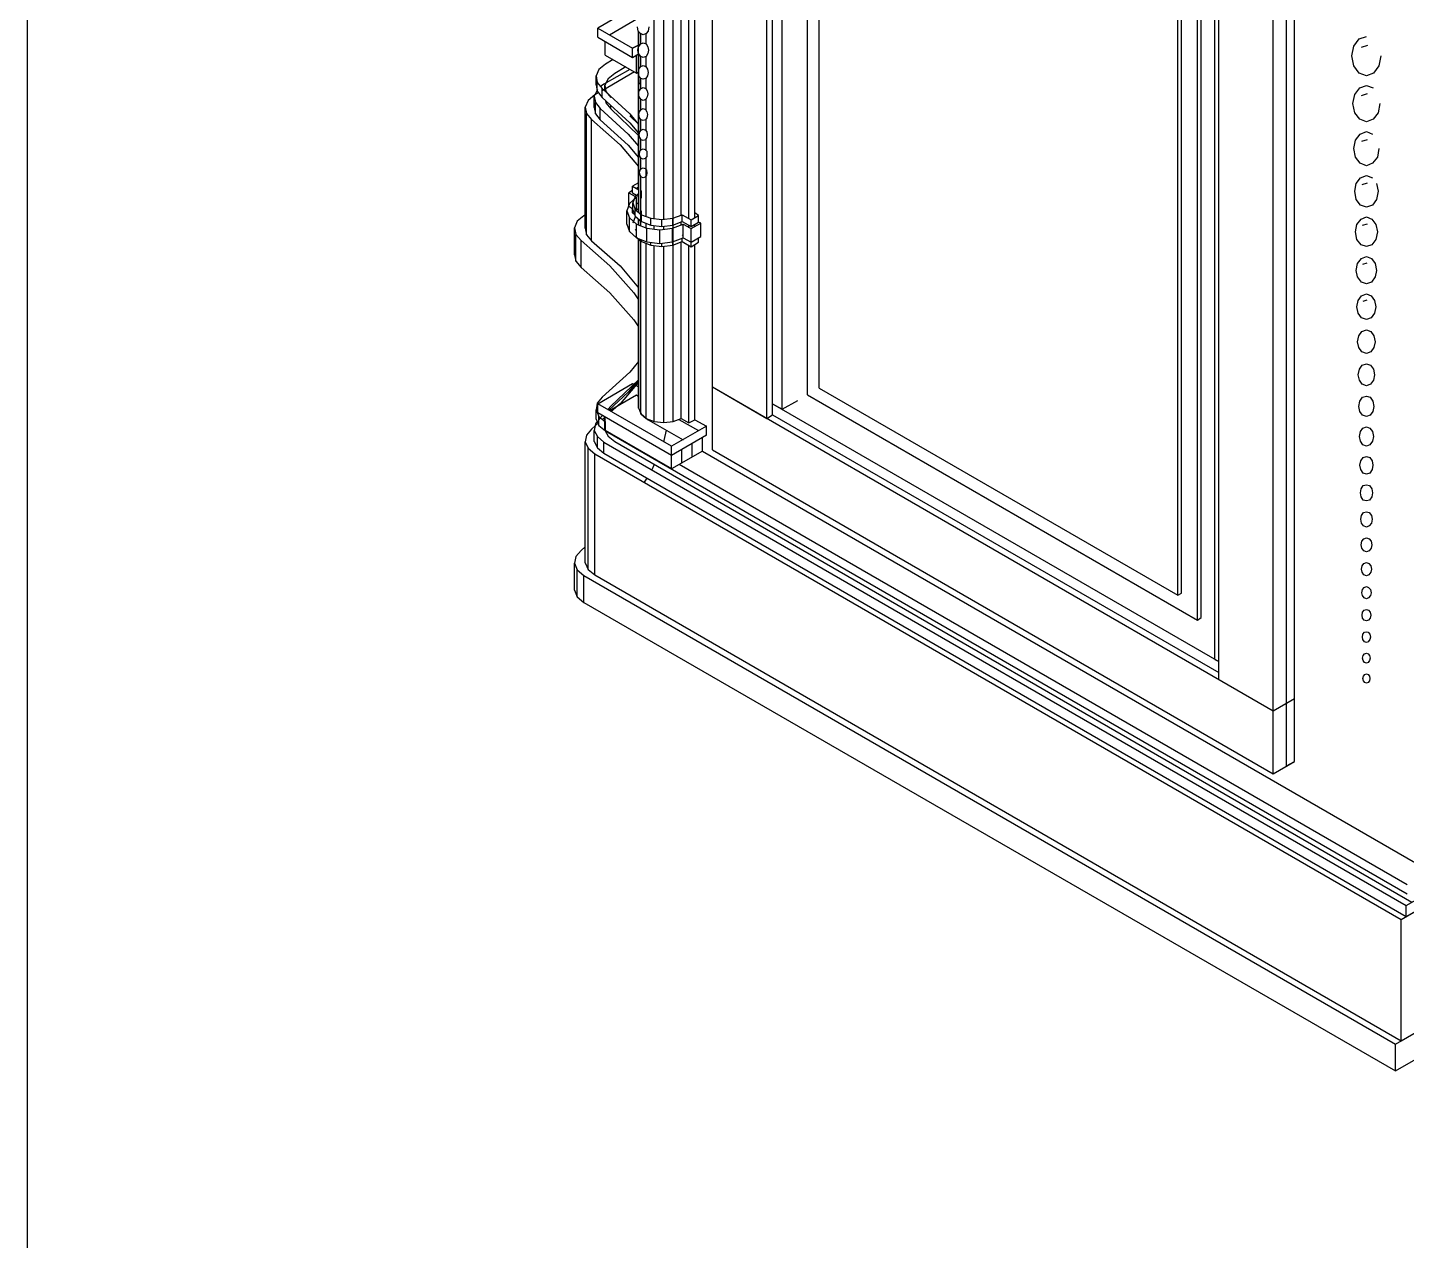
# Model space of a CAD drawing. Header units: inches. Extents: x 0.3 to 16.2, y 0.3 to 11.4.
# Drawn here: x 0.315 to 2.043, y 6.238 to 7.758 of the extents above; entities that cross this region are included whole.
import ezdxf

# ---------------------------------------------------------------- set-up
doc = ezdxf.new("R2010")
doc.units = ezdxf.units.IN
doc.header["$LTSCALE"] = 0.009843
doc.header["$MEASUREMENT"] = 0
doc.layers.add('GEOMETRY', color=7, linetype='Continuous')

msp = doc.modelspace()

# ---------------------------------------------------------------- linework, layer by layer
at = {"layer": 'GEOMETRY'}
for p, q in [((1.1732, 7.3075), (1.1732, 8.5898)), ((1.2413, 7.2681), (1.2413, 8.5504)), ((1.2484, 7.2862), (1.2484, 8.5406)), ((1.2606, 7.2795), (1.2606, 8.5335)), ((1.2925, 7.2976), (1.2925, 8.4902)), ((1.3071, 7.3059), (1.3071, 8.4535)), ((1.124, 7.2642), (1.124, 8.4236)), ((1.1004, 7.5181), (1.1004, 8.3843)), ((1.1122, 7.5173), (1.1122, 8.3835)), ((1.1343, 7.5228), (1.1343, 8.389)), ((1.1437, 7.5185), (1.1437, 8.3846)), ((1.1512, 7.5197), (1.1512, 8.3858)), ((1.8929, 6.8327), (1.8929, 8.2724)), ((1.7858, 7.0185), (1.7858, 8.2106)), ((1.8031, 6.9661), (1.8031, 8.2205)), ((1.8079, 6.9409), (1.8079, 8.2232)), ((1.7567, 7.0465), (1.7567, 8.1937)), ((1.7614, 7.0492), (1.7614, 8.1965)), ((1.7811, 7.0154), (1.7811, 8.2079)), ((1.876, 6.9016), (1.876, 8.1839)), ((1.9028, 6.8382), (1.9028, 8.0138)), ((1.9028, 6.9169), (1.9028, 8.0138)), ((1.0795, 7.7858), (1.0295, 7.7571)), ((1.0807, 7.7697), (1.0441, 7.7484)), ((1.0295, 7.7571), (1.0732, 7.7319)), ((1.0295, 7.7571), (1.0732, 7.7319)), ((1.0295, 7.7457), (1.0295, 7.7571)), ((1.0295, 7.7457), (1.0732, 7.7205)), ((1.0803, 7.7535), (1.0795, 7.7587)), ((1.0831, 7.7504), (1.0803, 7.7535)), ((1.0807, 7.5551), (1.0807, 7.7535)), ((1.0807, 7.7445), (1.0807, 7.7535)), ((1.0807, 7.6949), (1.0807, 7.7531)), ((1.0807, 7.5547), (1.0807, 7.7531)), ((1.0811, 7.7346), (1.0811, 7.7528)), ((1.0866, 7.7488), (1.0831, 7.7504)), ((1.0835, 7.7374), (1.0835, 7.75)), ((1.0902, 7.7504), (1.0866, 7.7488)), ((1.0929, 7.7535), (1.0902, 7.7504)), ((1.0902, 7.737), (1.0902, 7.7504)), ((1.0902, 7.737), (1.0902, 7.7504)), ((1.0937, 7.7587), (1.0929, 7.7535)), ((1.9772, 7.7346), (1.9839, 7.7437)), ((1.9839, 7.7437), (1.9929, 7.7469)), ((1.039, 7.7232), (1.039, 7.7402)), ((1.0807, 7.7358), (1.0732, 7.7319)), ((1.0732, 7.7319), (1.0807, 7.7358)), ((1.0732, 7.7319), (1.0807, 7.7358)), ((1.0732, 7.7205), (1.0732, 7.7319)), ((1.0799, 7.7295), (1.0807, 7.7339)), ((1.0807, 7.7252), (1.0799, 7.7295)), ((1.0807, 7.7339), (1.0835, 7.7374)), ((1.0835, 7.7217), (1.0807, 7.7252)), ((1.0835, 7.7374), (1.0866, 7.7386)), ((1.0866, 7.7386), (1.0902, 7.7374)), ((1.0902, 7.7374), (1.0925, 7.7339)), ((1.0925, 7.7252), (1.0902, 7.7217)), ((1.0925, 7.7339), (1.0933, 7.7295)), ((1.0933, 7.7295), (1.0925, 7.7252)), ((1.9748, 7.7224), (1.9772, 7.7346)), ((1.9866, 7.7335), (1.9949, 7.7358)), ((1.0394, 7.7122), (1.0311, 7.7055)), ((1.039, 7.7232), (1.078, 7.7008)), ((1.0488, 7.7177), (1.0394, 7.7122)), ((1.0646, 7.7087), (1.0508, 7.7004)), ((1.0732, 7.7205), (1.0807, 7.7248)), ((1.078, 7.7232), (1.0807, 7.7248)), ((1.078, 7.7232), (1.0807, 7.7248)), ((1.078, 7.7008), (1.078, 7.7232)), ((1.0811, 7.526), (1.0811, 7.7244)), ((1.0811, 7.7059), (1.0835, 7.7091)), ((1.0866, 7.7205), (1.0835, 7.7217)), ((1.0835, 7.7091), (1.0835, 7.7217)), ((1.0835, 7.7091), (1.0866, 7.7102)), ((1.0902, 7.7217), (1.0866, 7.7205)), ((1.0866, 7.7102), (1.0898, 7.7091)), ((1.0898, 7.7091), (1.0921, 7.7059)), ((1.0902, 7.7083), (1.0902, 7.722)), ((1.0902, 7.7083), (1.0902, 7.722)), ((1.9772, 7.7098), (1.9748, 7.7224)), ((1.9839, 7.7008), (1.9772, 7.7098)), ((2.0087, 7.7098), (2.002, 7.7008)), ((2.011, 7.7224), (2.0087, 7.7098)), ((1.0311, 7.7055), (1.0276, 7.6972)), ((1.0276, 7.6972), (1.0287, 7.689)), ((1.0276, 7.6972), (1.0287, 7.689)), ((1.0276, 7.6862), (1.0276, 7.6972)), ((1.0756, 7.7024), (1.035, 7.6787)), ((1.0697, 7.7055), (1.0374, 7.687)), ((1.0425, 7.6937), (1.0386, 7.6858)), ((1.0508, 7.7004), (1.0425, 7.6937)), ((1.078, 7.7008), (1.0803, 7.702)), ((1.0803, 7.7016), (1.0811, 7.7059)), ((1.0811, 7.6972), (1.0803, 7.7016)), ((1.0807, 7.6949), (1.0815, 7.687)), ((1.0835, 7.6941), (1.0811, 7.6972)), ((1.0866, 7.6933), (1.0835, 7.6941)), ((1.0835, 7.6815), (1.0835, 7.6941)), ((1.0898, 7.6941), (1.0866, 7.6933)), ((1.0921, 7.6972), (1.0898, 7.6941)), ((1.0902, 7.6807), (1.0902, 7.6949)), ((1.0902, 7.6807), (1.0902, 7.6949)), ((1.0921, 7.7059), (1.0929, 7.7016)), ((1.0929, 7.7016), (1.0921, 7.6972)), ((1.9929, 7.6976), (1.9839, 7.7008)), ((2.002, 7.7008), (1.9929, 7.6976)), ((1.026, 7.6736), (1.0177, 7.6665)), ((1.0291, 7.6803), (1.0252, 7.672)), ((1.0303, 7.676), (1.026, 7.6736)), ((1.0276, 7.6862), (1.0287, 7.678)), ((1.0287, 7.678), (1.0287, 7.689)), ((1.0287, 7.689), (1.035, 7.6815)), ((1.0287, 7.689), (1.035, 7.6815)), ((1.0287, 7.678), (1.035, 7.6701)), ((1.0374, 7.687), (1.0331, 7.6839)), ((1.035, 7.6815), (1.0697, 7.6496)), ((1.035, 7.6815), (1.0697, 7.6496)), ((1.035, 7.6701), (1.035, 7.6815)), ((1.0386, 7.6858), (1.0398, 7.6776)), ((1.0386, 7.6858), (1.0398, 7.6776)), ((1.0386, 7.678), (1.0386, 7.6858)), ((1.0398, 7.6776), (1.0461, 7.6701)), ((1.0398, 7.6776), (1.0461, 7.6701)), ((1.0807, 7.6748), (1.0815, 7.6787)), ((1.0815, 7.6709), (1.0807, 7.6748)), ((1.0815, 7.6787), (1.0839, 7.6815)), ((1.0839, 7.6815), (1.0866, 7.6827)), ((1.0866, 7.6827), (1.0898, 7.6815)), ((1.0898, 7.6815), (1.0917, 7.6787)), ((1.0917, 7.6787), (1.0925, 7.6748)), ((1.0925, 7.6748), (1.0917, 7.6709)), ((1.976, 7.6626), (1.9783, 7.674)), ((1.9783, 7.674), (1.9846, 7.6823)), ((1.9846, 7.6823), (1.9929, 7.6854)), ((1.987, 7.6728), (1.9945, 7.6752)), ((1.9929, 7.6854), (2.0016, 7.6823)), ((1.0177, 7.6665), (1.0138, 7.6583)), ((1.0138, 7.6583), (1.0154, 7.65)), ((1.0138, 7.6583), (1.0154, 7.65)), ((1.0138, 7.5067), (1.0138, 7.6583)), ((1.0252, 7.672), (1.0268, 7.6638)), ((1.0252, 7.672), (1.0268, 7.6638)), ((1.0252, 7.6579), (1.0252, 7.672)), ((1.0252, 7.6579), (1.0268, 7.6496)), ((1.0268, 7.6496), (1.0268, 7.6638)), ((1.0268, 7.6638), (1.0327, 7.6563)), ((1.0268, 7.6638), (1.0327, 7.6563)), ((1.0327, 7.6563), (1.0677, 7.6244)), ((1.0327, 7.6563), (1.0677, 7.6244)), ((1.0327, 7.6421), (1.0327, 7.6563)), ((1.035, 7.6701), (1.0697, 7.6386)), ((1.0394, 7.6661), (1.0398, 7.6634)), ((1.0398, 7.6634), (1.0461, 7.6559)), ((1.0461, 7.6559), (1.0461, 7.6602)), ((1.0461, 7.6559), (1.0807, 7.6228)), ((1.0839, 7.6677), (1.0815, 7.6709)), ((1.0835, 7.6547), (1.0835, 7.6681)), ((1.0866, 7.6665), (1.0839, 7.6677)), ((1.0839, 7.6551), (1.0866, 7.6563)), ((1.0898, 7.6677), (1.0866, 7.6665)), ((1.0866, 7.6563), (1.0894, 7.6551)), ((1.0917, 7.6709), (1.0898, 7.6677)), ((1.0902, 7.6539), (1.0902, 7.6689)), ((1.0902, 7.6539), (1.0902, 7.6689)), ((1.9783, 7.6512), (1.976, 7.6626)), ((2.0098, 7.6626), (2.0075, 7.6512)), ((1.0154, 7.498), (1.0154, 7.65)), ((1.0154, 7.65), (1.0217, 7.6425)), ((1.0154, 7.65), (1.0217, 7.6425)), ((1.0217, 7.6425), (1.0575, 7.611)), ((1.0217, 7.6425), (1.0575, 7.611)), ((1.0217, 7.4906), (1.0217, 7.6425)), ((1.0268, 7.6496), (1.0327, 7.6421)), ((1.0327, 7.6421), (1.0677, 7.6106)), ((1.0697, 7.6496), (1.0807, 7.6366)), ((1.0697, 7.6496), (1.0807, 7.6366)), ((1.0697, 7.6472), (1.0807, 7.637)), ((1.0697, 7.6472), (1.0807, 7.637)), ((1.0697, 7.6386), (1.0807, 7.6256)), ((1.0811, 7.6488), (1.0819, 7.6524)), ((1.0819, 7.6449), (1.0811, 7.6488)), ((1.0819, 7.6524), (1.0839, 7.6551)), ((1.0839, 7.6421), (1.0819, 7.6449)), ((1.0835, 7.6291), (1.0835, 7.6425)), ((1.0866, 7.6413), (1.0839, 7.6421)), ((1.0894, 7.6421), (1.0866, 7.6413)), ((1.0894, 7.6551), (1.0913, 7.6524)), ((1.0913, 7.6449), (1.0894, 7.6421)), ((1.0902, 7.6283), (1.0902, 7.6433)), ((1.0902, 7.6283), (1.0902, 7.6433)), ((1.0913, 7.6524), (1.0921, 7.6488)), ((1.0921, 7.6488), (1.0913, 7.6449)), ((1.9846, 7.6429), (1.9783, 7.6512)), ((1.9929, 7.6398), (1.9846, 7.6429)), ((2.0016, 7.6429), (1.9929, 7.6398)), ((2.0075, 7.6512), (2.0016, 7.6429)), ((1.0677, 7.6244), (1.0807, 7.6091)), ((1.0677, 7.6244), (1.0807, 7.6091)), ((1.0815, 7.6236), (1.0823, 7.6272)), ((1.0823, 7.6201), (1.0815, 7.6236)), ((1.0823, 7.6272), (1.0839, 7.6295)), ((1.0839, 7.6295), (1.0866, 7.6307)), ((1.0866, 7.6307), (1.0894, 7.6295)), ((1.0894, 7.6295), (1.0909, 7.6272)), ((1.0909, 7.6272), (1.0917, 7.6236)), ((1.0917, 7.6236), (1.0909, 7.6201)), ((1.9791, 7.6169), (1.985, 7.6244)), ((1.985, 7.6244), (1.9929, 7.6276)), ((1.9929, 7.6276), (2.0008, 7.6244)), ((1.0575, 7.611), (1.0807, 7.5839)), ((1.0575, 7.611), (1.0807, 7.5839)), ((1.0677, 7.6106), (1.0807, 7.5949)), ((1.0839, 7.6173), (1.0823, 7.6201)), ((1.0823, 7.6028), (1.0843, 7.6051)), ((1.0835, 7.6043), (1.0835, 7.6181)), ((1.0866, 7.6165), (1.0839, 7.6173)), ((1.0843, 7.6051), (1.0866, 7.6059)), ((1.0894, 7.6173), (1.0866, 7.6165)), ((1.0866, 7.6059), (1.089, 7.6051)), ((1.089, 7.6051), (1.0909, 7.6028)), ((1.0909, 7.6201), (1.0894, 7.6173)), ((1.0902, 7.6035), (1.0902, 7.6189)), ((1.0902, 7.6035), (1.0902, 7.6189)), ((1.9772, 7.6063), (1.9791, 7.6169)), ((1.9791, 7.5953), (1.9772, 7.6063)), ((1.9874, 7.6157), (1.9945, 7.6177)), ((2.0087, 7.6063), (2.0067, 7.5953)), ((1.0819, 7.5992), (1.0823, 7.6028)), ((1.0823, 7.5961), (1.0819, 7.5992)), ((1.0843, 7.5937), (1.0823, 7.5961)), ((1.0835, 7.5803), (1.0835, 7.5945)), ((1.0866, 7.5929), (1.0843, 7.5937)), ((1.089, 7.5937), (1.0866, 7.5929)), ((1.0909, 7.5961), (1.089, 7.5937)), ((1.0902, 7.5209), (1.0902, 7.5953)), ((1.0902, 7.5209), (1.0902, 7.5953)), ((1.0909, 7.6028), (1.0913, 7.5992)), ((1.0913, 7.5992), (1.0909, 7.5961)), ((1.985, 7.5878), (1.9791, 7.5953)), ((1.9929, 7.5846), (1.985, 7.5878)), ((2.0008, 7.5878), (1.9929, 7.5846)), ((2.0067, 7.5953), (2.0008, 7.5878)), ((1.0819, 7.576), (1.0827, 7.5791)), ((1.0827, 7.5728), (1.0819, 7.576)), ((1.0827, 7.5791), (1.0843, 7.5811)), ((1.0843, 7.5705), (1.0827, 7.5728)), ((1.0835, 7.5094), (1.0835, 7.5717)), ((1.0843, 7.5811), (1.0866, 7.5819)), ((1.0866, 7.5697), (1.0843, 7.5705)), ((1.0866, 7.5819), (1.089, 7.5811)), ((1.089, 7.5705), (1.0866, 7.5697)), ((1.089, 7.5811), (1.0906, 7.5791)), ((1.0906, 7.5728), (1.089, 7.5705)), ((1.0906, 7.5791), (1.0913, 7.576)), ((1.0913, 7.576), (1.0906, 7.5728)), ((1.9803, 7.5626), (1.9854, 7.5697)), ((1.9854, 7.5697), (1.9929, 7.5724)), ((1.9929, 7.5724), (2.0004, 7.5697)), ((1.0732, 7.5535), (1.0685, 7.5508)), ((1.0807, 7.5634), (1.0732, 7.5591)), ((1.0732, 7.5591), (1.0811, 7.5547)), ((1.0732, 7.5591), (1.0811, 7.5547)), ((1.0732, 7.5508), (1.0732, 7.5591)), ((1.0807, 7.5579), (1.078, 7.5563)), ((1.0835, 7.5531), (1.0843, 7.5528)), ((1.0835, 7.5531), (1.0843, 7.5528)), ((1.0843, 7.5528), (1.0835, 7.5524)), ((1.0843, 7.5445), (1.0843, 7.5528)), ((1.9783, 7.5528), (1.9803, 7.5626)), ((1.9803, 7.5425), (1.9783, 7.5528)), ((1.9878, 7.5614), (1.9945, 7.5634)), ((2.0055, 7.5626), (2.0075, 7.5528)), ((2.0075, 7.5528), (2.0055, 7.5425)), ((1.0693, 7.5374), (1.0661, 7.5283)), ((1.0685, 7.5508), (1.078, 7.5453)), ((1.0685, 7.5508), (1.078, 7.5453)), ((1.0685, 7.5339), (1.0685, 7.5508)), ((1.078, 7.5453), (1.0693, 7.5374)), ((1.0732, 7.5508), (1.0811, 7.5461)), ((1.0764, 7.5461), (1.0736, 7.5382)), ((1.0736, 7.5382), (1.0764, 7.5299)), ((1.0736, 7.5382), (1.0764, 7.5299)), ((1.0736, 7.5295), (1.0736, 7.5382)), ((1.0811, 7.5504), (1.0764, 7.5461)), ((1.078, 7.5283), (1.078, 7.5453)), ((1.0807, 7.5382), (1.078, 7.5366)), ((1.0807, 7.5295), (1.0807, 7.5465)), ((1.0807, 7.5295), (1.0807, 7.5465)), ((1.0835, 7.5449), (1.0843, 7.5445)), ((1.9854, 7.5354), (1.9803, 7.5425)), ((1.9929, 7.5327), (1.9854, 7.5354)), ((2.0004, 7.5354), (1.9929, 7.5327)), ((2.0055, 7.5425), (2.0004, 7.5354)), ((1.0122, 7.522), (1.0039, 7.5154)), ((1.0154, 7.524), (1.0122, 7.522)), ((1.0661, 7.5283), (1.0693, 7.5193)), ((1.0661, 7.5283), (1.0693, 7.5193)), ((1.0661, 7.5114), (1.0661, 7.5283)), ((1.0685, 7.5339), (1.0736, 7.5307)), ((1.0693, 7.5024), (1.0693, 7.5193)), ((1.0693, 7.5193), (1.078, 7.5114)), ((1.0693, 7.5193), (1.078, 7.5114)), ((1.0732, 7.5256), (1.0732, 7.5311)), ((1.0732, 7.5256), (1.0764, 7.5236)), ((1.0736, 7.5295), (1.0764, 7.5217)), ((1.0764, 7.5209), (1.0736, 7.5126)), ((1.0764, 7.5217), (1.0764, 7.5299)), ((1.0764, 7.5299), (1.0843, 7.5232)), ((1.0764, 7.5299), (1.0843, 7.5232)), ((1.0764, 7.5291), (1.078, 7.5283)), ((1.0764, 7.5217), (1.0843, 7.515)), ((1.0768, 7.5213), (1.0764, 7.5209)), ((1.078, 7.5311), (1.0811, 7.5291)), ((1.078, 7.5311), (1.0811, 7.5291)), ((1.0807, 7.5106), (1.0807, 7.5181)), ((1.0807, 7.5102), (1.0807, 7.5177)), ((1.0835, 7.528), (1.0843, 7.5276)), ((1.0835, 7.528), (1.0843, 7.5276)), ((1.0843, 7.5276), (1.0835, 7.5272)), ((1.0843, 7.5193), (1.0843, 7.5276)), ((1.0843, 7.515), (1.0843, 7.5232)), ((1.0843, 7.5232), (1.0961, 7.5189)), ((1.0843, 7.5232), (1.0961, 7.5189)), ((1.0961, 7.5102), (1.0961, 7.5189)), ((1.0961, 7.5189), (1.1098, 7.5173)), ((1.0961, 7.5189), (1.1098, 7.5173)), ((1.1098, 7.5173), (1.1236, 7.5189)), ((1.1098, 7.5173), (1.1236, 7.5189)), ((1.1236, 7.5189), (1.1354, 7.5232)), ((1.1236, 7.5189), (1.1354, 7.5232)), ((1.1236, 7.5102), (1.1236, 7.5189)), ((1.1354, 7.515), (1.1354, 7.5232)), ((1.1354, 7.5232), (1.1465, 7.5169)), ((1.1354, 7.5232), (1.1465, 7.5169)), ((1.1465, 7.5169), (1.1559, 7.5224)), ((1.1465, 7.5169), (1.1559, 7.5224)), ((1.1559, 7.5224), (1.1512, 7.5256)), ((1.1559, 7.5142), (1.1559, 7.5224)), ((1.9811, 7.511), (1.9862, 7.5177)), ((1.9862, 7.5177), (1.9929, 7.5205)), ((1.9929, 7.5205), (1.9996, 7.5177)), ((1.9996, 7.5177), (2.0047, 7.511)), ((1.0039, 7.5154), (1.0004, 7.5071)), ((1.0004, 7.5071), (1.002, 7.4984)), ((1.0004, 7.5071), (1.002, 7.4984)), ((1.0004, 7.4732), (1.0004, 7.5071)), ((1.0138, 7.5067), (1.0154, 7.498)), ((1.0661, 7.5114), (1.0693, 7.5024)), ((1.0693, 7.5024), (1.078, 7.4945)), ((1.0764, 7.5047), (1.078, 7.5031)), ((1.0764, 7.5047), (1.078, 7.5031)), ((1.078, 7.4945), (1.078, 7.5114)), ((1.078, 7.5114), (1.0913, 7.5063)), ((1.078, 7.5114), (1.0913, 7.5063)), ((1.0811, 7.5102), (1.0811, 7.5173)), ((1.0843, 7.515), (1.0961, 7.5102)), ((1.0902, 7.5067), (1.0902, 7.5126)), ((1.0902, 7.5067), (1.0902, 7.5126)), ((1.0913, 7.4894), (1.0913, 7.5063)), ((1.0913, 7.5063), (1.1075, 7.5043)), ((1.0913, 7.5063), (1.1075, 7.5043)), ((1.0961, 7.5102), (1.1098, 7.5087)), ((1.1004, 7.5051), (1.1004, 7.5098)), ((1.1075, 7.5043), (1.1232, 7.5063)), ((1.1075, 7.5043), (1.1232, 7.5063)), ((1.1075, 7.4874), (1.1075, 7.5043)), ((1.1098, 7.5087), (1.1098, 7.5173)), ((1.1098, 7.5087), (1.1236, 7.5102)), ((1.1122, 7.5051), (1.1122, 7.5091)), ((1.1232, 7.5063), (1.1366, 7.5114)), ((1.1232, 7.5063), (1.1366, 7.5114)), ((1.1232, 7.4894), (1.1232, 7.5063)), ((1.1236, 7.5102), (1.1354, 7.515)), ((1.1343, 7.5106), (1.1343, 7.5146)), ((1.1354, 7.515), (1.1465, 7.5087)), ((1.1366, 7.4945), (1.1366, 7.5114)), ((1.1366, 7.5114), (1.1465, 7.5059)), ((1.1366, 7.5114), (1.1465, 7.5059)), ((1.1437, 7.5071), (1.1437, 7.5098)), ((1.1465, 7.5087), (1.1465, 7.5169)), ((1.1465, 7.5087), (1.1559, 7.5142)), ((1.1465, 7.5059), (1.1587, 7.5126)), ((1.1465, 7.5059), (1.1587, 7.5126)), ((1.1465, 7.489), (1.1465, 7.5059)), ((1.1512, 7.5087), (1.1512, 7.5114)), ((1.1587, 7.5126), (1.1559, 7.5142)), ((1.1587, 7.4961), (1.1587, 7.5126)), ((1.9791, 7.502), (1.9811, 7.511)), ((1.9811, 7.4925), (1.9791, 7.502)), ((1.9882, 7.5102), (1.9945, 7.5118)), ((2.0047, 7.511), (2.0067, 7.502)), ((2.0067, 7.502), (2.0047, 7.4925)), ((1.002, 7.465), (1.002, 7.4984)), ((1.002, 7.4984), (1.0087, 7.4909)), ((1.002, 7.4984), (1.0087, 7.4909)), ((1.0087, 7.4909), (1.0449, 7.4594)), ((1.0087, 7.4909), (1.0449, 7.4594)), ((1.0087, 7.4571), (1.0087, 7.4909)), ((1.0154, 7.498), (1.0217, 7.4906)), ((1.0217, 7.4906), (1.0575, 7.4591)), ((1.0764, 7.4965), (1.0843, 7.4898)), ((1.078, 7.4945), (1.0913, 7.4894)), ((1.0807, 7.2992), (1.0807, 7.4929)), ((1.0807, 7.2811), (1.0807, 7.4925)), ((1.0811, 7.2807), (1.0811, 7.4921)), ((1.0835, 7.274), (1.0835, 7.4925)), ((1.0843, 7.4898), (1.0843, 7.4921)), ((1.0843, 7.4898), (1.0961, 7.485)), ((1.0902, 7.2681), (1.0902, 7.4874)), ((1.0902, 7.2933), (1.0902, 7.4874)), ((1.0913, 7.4894), (1.1075, 7.4874)), ((1.0961, 7.485), (1.0961, 7.489)), ((1.0961, 7.485), (1.1098, 7.4835)), ((1.1004, 7.2642), (1.1004, 7.4846)), ((1.1075, 7.4874), (1.1232, 7.4894)), ((1.1098, 7.4835), (1.1098, 7.4878)), ((1.1098, 7.4835), (1.1236, 7.485)), ((1.1122, 7.263), (1.1122, 7.4839)), ((1.1232, 7.4894), (1.1366, 7.4945)), ((1.1232, 7.4933), (1.1236, 7.4933)), ((1.1232, 7.4933), (1.1236, 7.4933)), ((1.1236, 7.485), (1.1236, 7.4933)), ((1.1236, 7.485), (1.1354, 7.4898)), ((1.1343, 7.2681), (1.1343, 7.489)), ((1.1354, 7.498), (1.1366, 7.4972)), ((1.1354, 7.498), (1.1366, 7.4972)), ((1.1354, 7.4898), (1.1354, 7.4941)), ((1.1354, 7.4898), (1.1465, 7.4831)), ((1.1366, 7.4945), (1.1465, 7.489)), ((1.1437, 7.2626), (1.1437, 7.4846)), ((1.1465, 7.489), (1.1587, 7.4961)), ((1.1465, 7.4831), (1.1465, 7.4917)), ((1.1465, 7.4831), (1.1559, 7.489)), ((1.1512, 7.2665), (1.1512, 7.4862)), ((1.1559, 7.489), (1.1559, 7.4945)), ((1.9862, 7.4858), (1.9811, 7.4925)), ((1.9929, 7.4835), (1.9862, 7.4858)), ((1.9996, 7.4858), (1.9929, 7.4835)), ((2.0047, 7.4925), (1.9996, 7.4858)), ((1.0004, 7.4732), (1.002, 7.465)), ((1.9819, 7.4622), (1.9866, 7.4685)), ((1.9866, 7.4685), (1.9929, 7.4709)), ((1.9929, 7.4709), (1.9992, 7.4685)), ((1.9992, 7.4685), (2.0039, 7.4622)), ((1.002, 7.465), (1.0087, 7.4571)), ((1.0087, 7.4571), (1.0449, 7.4256)), ((1.0449, 7.4594), (1.0748, 7.4256)), ((1.0449, 7.4594), (1.0748, 7.4256)), ((1.0575, 7.4591), (1.0807, 7.4319)), ((1.9803, 7.4535), (1.9819, 7.4622)), ((1.9819, 7.4453), (1.9803, 7.4535)), ((1.9886, 7.4614), (1.9941, 7.463)), ((2.0039, 7.4622), (2.0055, 7.4535)), ((2.0055, 7.4535), (2.0039, 7.4453)), ((1.9866, 7.439), (1.9819, 7.4453)), ((1.9929, 7.4366), (1.9866, 7.439)), ((1.9992, 7.439), (1.9929, 7.4366)), ((2.0039, 7.4453), (1.9992, 7.439)), ((2.0366, 6.6402), (3.4165, 7.4366)), ((2.0366, 6.6402), (3.4165, 7.4366)), ((2.0429, 6.6575), (3.4043, 7.4437)), ((2.0429, 6.6575), (3.4043, 7.4437)), ((2.0429, 6.6437), (3.4165, 7.4366)), ((1.0449, 7.4256), (1.0748, 7.3917)), ((1.0748, 7.4256), (1.0807, 7.4165)), ((1.0748, 7.4256), (1.0807, 7.4165)), ((1.9811, 7.4079), (1.9827, 7.4157)), ((1.9827, 7.4157), (1.987, 7.4217)), ((1.987, 7.4217), (1.9929, 7.424)), ((1.989, 7.415), (1.9941, 7.4165)), ((1.9929, 7.424), (1.9988, 7.4217)), ((1.9988, 7.4217), (2.0031, 7.4157)), ((2.0031, 7.4157), (2.0047, 7.4079)), ((1.9827, 7.4), (1.9811, 7.4079)), ((1.987, 7.3941), (1.9827, 7.4)), ((2.0031, 7.4), (1.9988, 7.3941)), ((2.0047, 7.4079), (2.0031, 7.4)), ((1.0748, 7.3917), (1.0807, 7.3827)), ((1.9929, 7.3921), (1.987, 7.3941)), ((1.9988, 7.3941), (1.9929, 7.3921)), ((1.9819, 7.3642), (1.9835, 7.3717)), ((1.9835, 7.3571), (1.9819, 7.3642)), ((1.9835, 7.3717), (1.9874, 7.3772)), ((1.9874, 7.3772), (1.9929, 7.3791)), ((1.9929, 7.3791), (1.9984, 7.3772)), ((1.9984, 7.3772), (2.0024, 7.3717)), ((2.0024, 7.3717), (2.0039, 7.3642)), ((2.0039, 7.3642), (2.0024, 7.3571)), ((1.9874, 7.3516), (1.9835, 7.3571)), ((1.9929, 7.3496), (1.9874, 7.3516)), ((1.9984, 7.3516), (1.9929, 7.3496)), ((2.0024, 7.3571), (1.9984, 7.3516)), ((2.0295, 6.4839), (3.548, 7.3606)), ((2.0295, 6.4839), (3.548, 7.3606)), ((2.0366, 6.4882), (3.548, 7.3606)), ((1.0807, 7.3394), (1.0697, 7.326)), ((1.9827, 7.3228), (1.9843, 7.3299)), ((1.9843, 7.3299), (1.9878, 7.3346)), ((1.9878, 7.3346), (1.9929, 7.3366)), ((1.9929, 7.3366), (1.998, 7.3346)), ((1.998, 7.3346), (2.002, 7.3299)), ((2.002, 7.3299), (2.0031, 7.3228)), ((2.0295, 6.4504), (3.5772, 7.3437)), ((1.0295, 7.2862), (1.0732, 7.3118)), ((1.0697, 7.326), (1.035, 7.2945)), ((1.0807, 7.3165), (1.0461, 7.2835)), ((1.0807, 7.3134), (1.0575, 7.2862)), ((1.0807, 7.3161), (1.0677, 7.3008)), ((1.0732, 7.3118), (1.0807, 7.3075)), ((1.9843, 7.3161), (1.9827, 7.3228)), ((1.9878, 7.311), (1.9843, 7.3161)), ((1.9929, 7.3091), (1.9878, 7.311)), ((1.998, 7.311), (1.9929, 7.3091)), ((2.002, 7.3161), (1.998, 7.311)), ((2.0031, 7.3228), (2.002, 7.3161)), ((1.035, 7.2945), (1.0287, 7.287)), ((1.0677, 7.3008), (1.0433, 7.2783)), ((1.0441, 7.278), (1.078, 7.2976)), ((1.078, 7.2976), (1.0811, 7.2957)), ((1.0807, 7.2992), (1.0811, 7.2988)), ((1.1732, 7.3075), (1.876, 6.9016)), ((1.1732, 7.3075), (1.876, 6.9016)), ((1.1732, 7.3075), (1.2413, 7.2681)), ((1.1732, 7.2287), (1.1732, 7.3075)), ((1.2925, 7.2976), (1.7811, 7.0154)), ((1.3071, 7.3059), (1.7567, 7.0465)), ((1.9846, 7.2898), (1.9882, 7.2945)), ((1.9882, 7.2945), (1.9929, 7.2961)), ((1.9929, 7.2961), (1.9976, 7.2945)), ((1.9976, 7.2945), (2.0012, 7.2898)), ((1.0287, 7.287), (1.0276, 7.2787)), ((1.0276, 7.2787), (1.0311, 7.2705)), ((1.0276, 7.2787), (1.0311, 7.2705)), ((1.0276, 7.2673), (1.0276, 7.2787)), ((1.122, 7.2331), (1.0295, 7.2862)), ((1.122, 7.2331), (1.0295, 7.2862)), ((1.0295, 7.2752), (1.0295, 7.2862)), ((1.0461, 7.2835), (1.0421, 7.2791)), ((1.0575, 7.2862), (1.0465, 7.2768)), ((1.0807, 7.2811), (1.0846, 7.2732)), ((1.0811, 7.2807), (1.0835, 7.274)), ((1.2484, 7.2862), (1.8079, 6.9634)), ((1.2484, 7.2862), (1.8079, 6.9634)), ((1.2484, 7.2862), (1.2606, 7.2795)), ((1.2484, 7.2724), (1.2484, 7.2862)), ((1.2606, 7.2795), (1.2803, 7.2906)), ((1.9835, 7.2831), (1.9846, 7.2898)), ((1.9846, 7.2768), (1.9835, 7.2831)), ((1.9882, 7.272), (1.9846, 7.2768)), ((2.0012, 7.2768), (1.9976, 7.272)), ((2.0012, 7.2898), (2.0024, 7.2831)), ((2.0024, 7.2831), (2.0012, 7.2768)), ((1.0311, 7.263), (1.0217, 7.2547)), ((1.0268, 7.2614), (1.0252, 7.2531)), ((1.0287, 7.2642), (1.0268, 7.2614)), ((1.0276, 7.2673), (1.0311, 7.2594)), ((1.122, 7.2217), (1.0295, 7.2752)), ((1.0311, 7.2594), (1.0311, 7.2705)), ((1.0311, 7.2705), (1.0394, 7.2638)), ((1.0311, 7.2705), (1.0394, 7.2638)), ((1.0327, 7.2689), (1.0311, 7.2669)), ((1.0311, 7.2594), (1.0394, 7.2524)), ((1.0354, 7.2717), (1.0327, 7.2689)), ((1.0386, 7.2697), (1.0354, 7.2669)), ((1.039, 7.2697), (1.0386, 7.2677)), ((1.0386, 7.2677), (1.039, 7.2669)), ((1.0386, 7.2677), (1.039, 7.2669)), ((1.0386, 7.2535), (1.0386, 7.2677)), ((1.039, 7.2528), (1.039, 7.2697)), ((1.0394, 7.2524), (1.0394, 7.2638)), ((1.0835, 7.274), (1.0902, 7.2681)), ((1.0846, 7.2732), (1.0929, 7.2665)), ((1.0902, 7.2681), (1.1004, 7.2642)), ((1.0929, 7.2665), (1.1366, 7.2413)), ((1.1004, 7.2642), (1.1122, 7.263)), ((1.1122, 7.263), (1.124, 7.2642)), ((1.1657, 7.2583), (1.122, 7.2331)), ((1.1657, 7.2583), (1.122, 7.2331)), ((1.124, 7.2642), (1.1343, 7.2681)), ((1.1311, 7.2669), (1.1559, 7.2528)), ((1.1343, 7.2681), (1.1437, 7.2626)), ((1.1437, 7.2626), (1.1512, 7.2665)), ((1.1512, 7.2665), (1.1657, 7.2583)), ((1.1657, 7.2469), (1.1657, 7.2583)), ((1.2413, 7.2681), (1.2484, 7.2724)), ((1.2484, 7.2724), (1.8079, 6.9496)), ((1.9929, 7.2705), (1.9882, 7.272)), ((1.9976, 7.272), (1.9929, 7.2705)), ((1.0154, 7.2472), (1.0138, 7.2386)), ((1.0217, 7.2547), (1.0154, 7.2472)), ((1.0252, 7.2531), (1.0291, 7.2453)), ((1.0252, 7.2531), (1.0291, 7.2453)), ((1.0252, 7.239), (1.0252, 7.2531)), ((1.0291, 7.2311), (1.0291, 7.2453)), ((1.0291, 7.2453), (1.0374, 7.2382)), ((1.0291, 7.2453), (1.0374, 7.2382)), ((1.0386, 7.2535), (1.0425, 7.2457)), ((1.122, 7.2047), (1.039, 7.2528)), ((1.0394, 7.2524), (2.0441, 6.6724)), ((1.0425, 7.2457), (1.0508, 7.239)), ((1.1154, 7.2535), (1.1126, 7.2402)), ((1.1657, 7.2469), (1.122, 7.2217)), ((1.161, 7.2272), (1.161, 7.2441)), ((1.9843, 7.2453), (1.9854, 7.2516)), ((1.9854, 7.2394), (1.9843, 7.2453)), ((1.9854, 7.2516), (1.9886, 7.2559)), ((1.9886, 7.2559), (1.9929, 7.2575)), ((1.9929, 7.2575), (1.9972, 7.2559)), ((1.9972, 7.2559), (2.0008, 7.2516)), ((2.0008, 7.2516), (2.002, 7.2453)), ((2.002, 7.2453), (2.0008, 7.2394)), ((1.0138, 7.2386), (1.0177, 7.2307)), ((1.0138, 7.2386), (1.0177, 7.2307)), ((1.0138, 7.087), (1.0138, 7.2386)), ((1.0177, 7.0787), (1.0177, 7.2307)), ((1.0177, 7.2307), (1.026, 7.2236)), ((1.0177, 7.2307), (1.026, 7.2236)), ((1.0252, 7.239), (1.0291, 7.2311)), ((1.0291, 7.2311), (1.0374, 7.2244)), ((1.0374, 7.2382), (2.0429, 6.6575)), ((1.0374, 7.2382), (2.0429, 6.6575)), ((1.0374, 7.2244), (1.0374, 7.2382)), ((1.0374, 7.2244), (2.0429, 6.6437)), ((1.0508, 7.239), (2.05, 6.6618)), ((1.1126, 7.2402), (1.1122, 7.2386)), ((1.122, 7.2217), (1.122, 7.2331)), ((1.161, 7.2272), (1.122, 7.2047)), ((1.122, 7.2047), (1.122, 7.2272)), ((1.135, 7.2122), (1.135, 7.2291)), ((1.148, 7.2197), (1.148, 7.2366)), ((1.161, 7.2272), (2.0732, 6.7004)), ((1.1732, 7.2287), (1.876, 6.8228)), ((1.9886, 7.235), (1.9854, 7.2394)), ((1.9929, 7.2335), (1.9886, 7.235)), ((1.9972, 7.235), (1.9929, 7.2335)), ((2.0008, 7.2394), (1.9972, 7.235)), ((1.026, 7.2236), (2.0366, 6.6402)), ((1.026, 7.2236), (2.0366, 6.6402)), ((1.026, 7.072), (1.026, 7.2236)), ((1.1004, 7.2102), (1.0972, 7.2035)), ((1.1315, 7.2106), (2.0441, 6.6839)), ((1.1315, 7.2106), (2.0441, 6.6839)), ((1.9846, 7.2094), (1.9858, 7.215)), ((1.9858, 7.2039), (1.9846, 7.2094)), ((1.9858, 7.215), (1.989, 7.2189)), ((1.989, 7.2189), (1.9929, 7.2205)), ((1.9929, 7.2205), (1.9972, 7.2189)), ((1.9972, 7.2189), (2, 7.215)), ((2, 7.215), (2.0012, 7.2094)), ((2.0012, 7.2094), (2, 7.2039)), ((1.0909, 7.1933), (1.0878, 7.1882)), ((1.989, 7.1996), (1.9858, 7.2039)), ((1.9929, 7.1984), (1.989, 7.1996)), ((1.9972, 7.1996), (1.9929, 7.1984)), ((2, 7.2039), (1.9972, 7.1996)), ((1.9854, 7.1748), (1.9862, 7.1799)), ((1.9862, 7.1697), (1.9854, 7.1748)), ((1.9862, 7.1799), (1.989, 7.1839)), ((1.989, 7.1839), (1.9929, 7.185)), ((1.9929, 7.185), (1.9969, 7.1839)), ((1.9969, 7.1839), (1.9996, 7.1799)), ((1.9996, 7.1799), (2.0008, 7.1748)), ((2.0008, 7.1748), (1.9996, 7.1697)), ((1.989, 7.1657), (1.9862, 7.1697)), ((1.9929, 7.1646), (1.989, 7.1657)), ((1.9969, 7.1657), (1.9929, 7.1646)), ((1.9996, 7.1697), (1.9969, 7.1657)), ((1.9858, 7.1417), (1.9866, 7.1465)), ((1.9866, 7.1366), (1.9858, 7.1417)), ((1.9866, 7.1465), (1.9894, 7.15)), ((1.9894, 7.15), (1.9929, 7.1512)), ((1.9929, 7.1512), (1.9965, 7.15)), ((1.9965, 7.15), (1.9992, 7.1465)), ((1.9992, 7.1465), (2, 7.1417)), ((2, 7.1417), (1.9992, 7.1366)), ((1.9894, 7.1335), (1.9866, 7.1366)), ((1.9929, 7.1319), (1.9894, 7.1335)), ((1.9965, 7.1335), (1.9929, 7.1319)), ((1.9992, 7.1366), (1.9965, 7.1335)), ((1.0138, 7.1071), (1.0087, 7.1024)), ((1.9862, 7.1098), (1.9874, 7.1142)), ((1.9874, 7.1055), (1.9862, 7.1098)), ((1.9874, 7.1142), (1.9898, 7.1173)), ((1.9898, 7.102), (1.9874, 7.1055)), ((1.9898, 7.1173), (1.9929, 7.1185)), ((1.9929, 7.1185), (1.9965, 7.1173)), ((1.9965, 7.1173), (1.9988, 7.1142)), ((1.9988, 7.1055), (1.9965, 7.102)), ((1.9988, 7.1142), (1.9996, 7.1098)), ((1.9996, 7.1098), (1.9988, 7.1055)), ((1.002, 7.0949), (1.0004, 7.0866)), ((1.0004, 7.0866), (1.0039, 7.0783)), ((1.0004, 7.0866), (1.0039, 7.0783)), ((1.0004, 7.0528), (1.0004, 7.0866)), ((1.0087, 7.1024), (1.002, 7.0949)), ((1.0138, 7.087), (1.0177, 7.0787)), ((1.9878, 7.0835), (1.9898, 7.0862)), ((1.9929, 7.1008), (1.9898, 7.102)), ((1.9898, 7.0862), (1.9929, 7.0874)), ((1.9965, 7.102), (1.9929, 7.1008)), ((1.9929, 7.0874), (1.9961, 7.0862)), ((1.9961, 7.0862), (1.9984, 7.0835)), ((1.0039, 7.0445), (1.0039, 7.0783)), ((1.0039, 7.0783), (1.0122, 7.0713)), ((1.0039, 7.0783), (1.0122, 7.0713)), ((1.0122, 7.0713), (2.0295, 6.4839)), ((1.0122, 7.0713), (2.0295, 6.4839)), ((1.0122, 7.0374), (1.0122, 7.0713)), ((1.0177, 7.0787), (1.026, 7.072)), ((1.026, 7.072), (2.0366, 6.4882)), ((1.987, 7.0791), (1.9878, 7.0835)), ((1.9878, 7.0752), (1.987, 7.0791)), ((1.9898, 7.072), (1.9878, 7.0752)), ((1.9929, 7.0709), (1.9898, 7.072)), ((1.9961, 7.072), (1.9929, 7.0709)), ((1.9984, 7.0752), (1.9961, 7.072)), ((1.9984, 7.0835), (1.9992, 7.0791)), ((1.9992, 7.0791), (1.9984, 7.0752)), ((1.0004, 7.0528), (1.0039, 7.0445)), ((1.9874, 7.0496), (1.9882, 7.0535)), ((1.9882, 7.0535), (1.9902, 7.0563)), ((1.9902, 7.0563), (1.9929, 7.0575)), ((1.9929, 7.0575), (1.9957, 7.0563)), ((1.9957, 7.0563), (1.998, 7.0535)), ((1.998, 7.0535), (1.9988, 7.0496)), ((1.0039, 7.0445), (1.0122, 7.0374)), ((1.0122, 7.0374), (2.0295, 6.4504)), ((1.7567, 7.0465), (1.7614, 7.0492)), ((1.9882, 7.0461), (1.9874, 7.0496)), ((1.9902, 7.0433), (1.9882, 7.0461)), ((1.9929, 7.0421), (1.9902, 7.0433)), ((1.9957, 7.0433), (1.9929, 7.0421)), ((1.998, 7.0461), (1.9957, 7.0433)), ((1.9988, 7.0496), (1.998, 7.0461)), ((1.7811, 7.0154), (1.7858, 7.0185)), ((1.9878, 7.0213), (1.9882, 7.0252)), ((1.9882, 7.0177), (1.9878, 7.0213)), ((1.9882, 7.0252), (1.9902, 7.0276)), ((1.9902, 7.0154), (1.9882, 7.0177)), ((1.9902, 7.0276), (1.9929, 7.0287)), ((1.9929, 7.0287), (1.9957, 7.0276)), ((1.9957, 7.0276), (1.9976, 7.0252)), ((1.9976, 7.0177), (1.9957, 7.0154)), ((1.9976, 7.0252), (1.9984, 7.0213)), ((1.9984, 7.0213), (1.9976, 7.0177)), ((1.9886, 6.9976), (1.9906, 7)), ((1.9929, 7.0142), (1.9902, 7.0154)), ((1.9906, 7), (1.9929, 7.0008)), ((1.9957, 7.0154), (1.9929, 7.0142)), ((1.9929, 7.0008), (1.9953, 7)), ((1.9953, 7), (1.9972, 6.9976)), ((1.9882, 6.9941), (1.9886, 6.9976)), ((1.9886, 6.9909), (1.9882, 6.9941)), ((1.9906, 6.9882), (1.9886, 6.9909)), ((1.9929, 6.9874), (1.9906, 6.9882)), ((1.9953, 6.9882), (1.9929, 6.9874)), ((1.9972, 6.9909), (1.9953, 6.9882)), ((1.9972, 6.9976), (1.998, 6.9941)), ((1.998, 6.9941), (1.9972, 6.9909)), ((1.8031, 6.9661), (1.8079, 6.9634)), ((1.9882, 6.9677), (1.989, 6.9709)), ((1.989, 6.9646), (1.9882, 6.9677)), ((1.989, 6.9709), (1.9906, 6.9732)), ((1.9906, 6.9622), (1.989, 6.9646)), ((1.9906, 6.9732), (1.9929, 6.974)), ((1.9929, 6.974), (1.9953, 6.9732)), ((1.9953, 6.9732), (1.9969, 6.9709)), ((1.9969, 6.9646), (1.9953, 6.9622)), ((1.9969, 6.9709), (1.9976, 6.9677)), ((1.9976, 6.9677), (1.9969, 6.9646)), ((1.9894, 6.9449), (1.9909, 6.9472)), ((1.9929, 6.9614), (1.9906, 6.9622)), ((1.9909, 6.9472), (1.9929, 6.948)), ((1.9953, 6.9622), (1.9929, 6.9614)), ((1.9929, 6.948), (1.9953, 6.9472)), ((1.9953, 6.9472), (1.9969, 6.9449)), ((1.8079, 6.9409), (1.876, 6.9016)), ((1.9886, 6.9421), (1.9894, 6.9449)), ((1.9894, 6.9394), (1.9886, 6.9421)), ((1.9909, 6.937), (1.9894, 6.9394)), ((1.9929, 6.9362), (1.9909, 6.937)), ((1.9953, 6.937), (1.9929, 6.9362)), ((1.9969, 6.9394), (1.9953, 6.937)), ((1.9969, 6.9449), (1.9972, 6.9421)), ((1.9972, 6.9421), (1.9969, 6.9394)), ((1.876, 6.9016), (1.9028, 6.9169)), ((1.876, 6.9016), (1.9028, 6.9169)), ((1.876, 6.9016), (1.9028, 6.9169)), ((1.9028, 6.8382), (1.9028, 6.9169)), ((1.876, 6.8228), (1.876, 6.9016)), ((1.876, 6.8228), (1.9028, 6.8382)), ((1.8929, 6.8327), (1.9028, 6.8382)), ((2.0429, 6.6437), (2.0429, 6.6575)), ((2.0366, 6.4882), (2.0366, 6.6402)), ((2.0295, 6.4504), (2.0295, 6.4839))]:
    msp.add_line(p, q, dxfattribs=at)
msp.add_lwpolyline([(0.315, 11.378), (16.2205, 11.378), (16.2205, 0.315), (0.315, 0.315), (0.315, 11.378)], dxfattribs=at)

doc.saveas('drawing.dxf')
